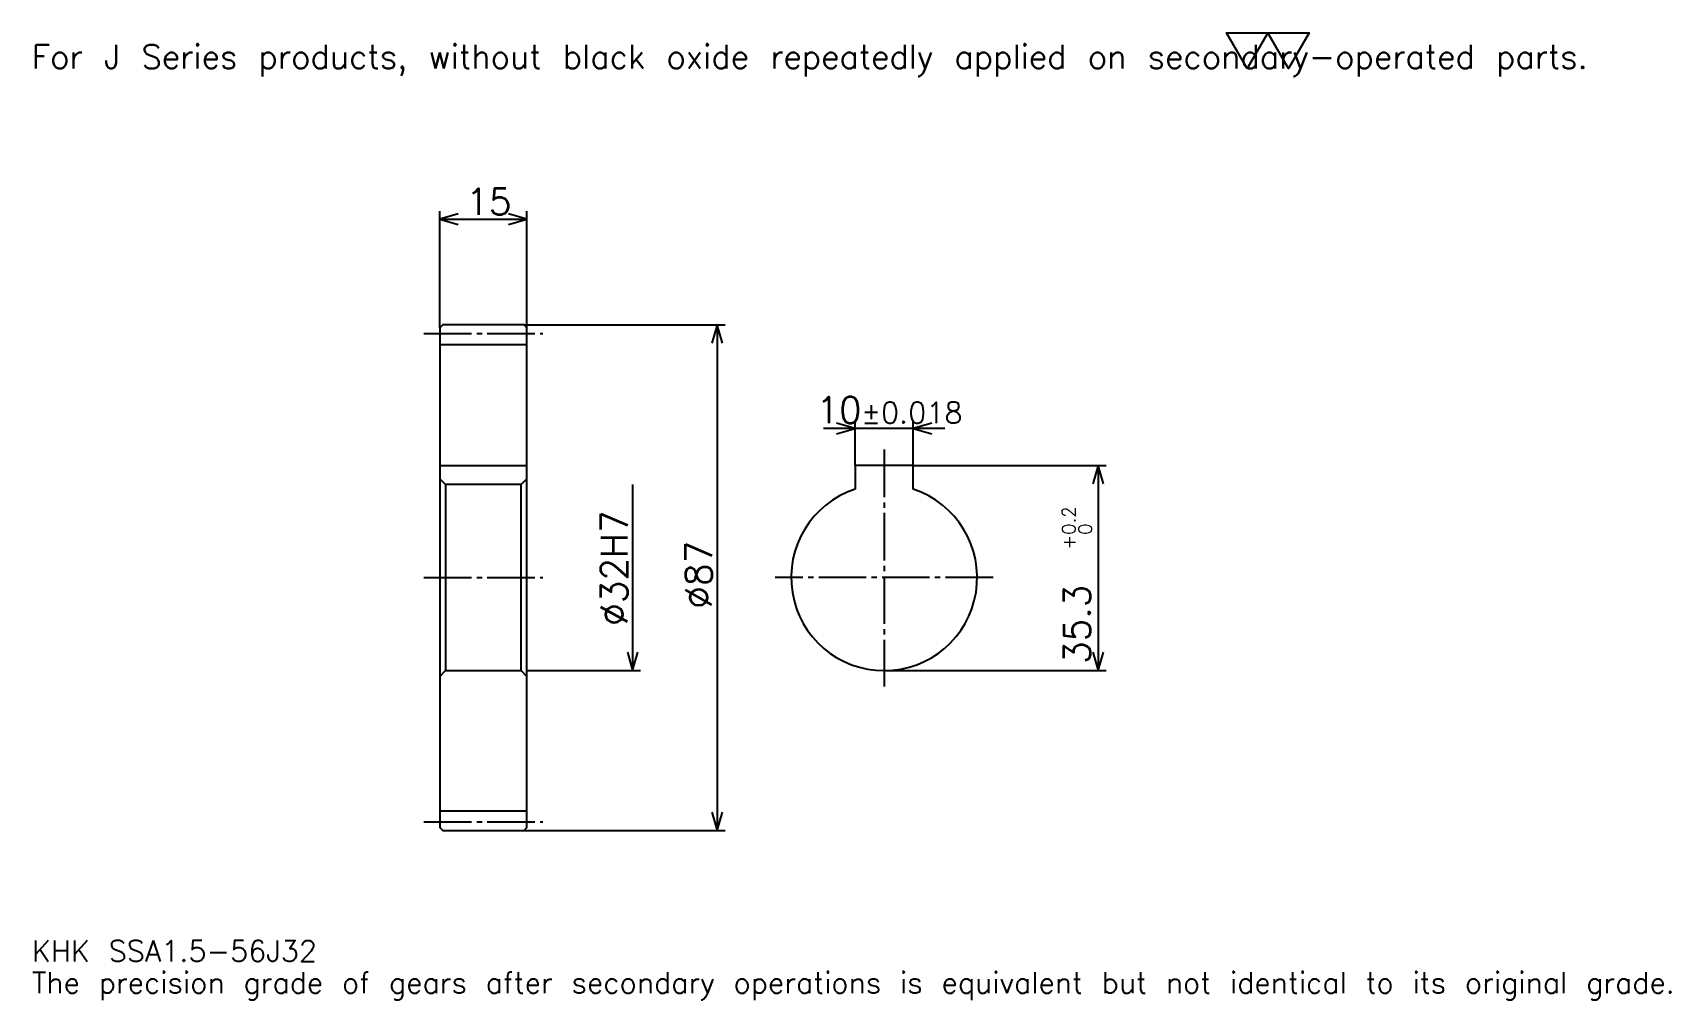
# Model space of a CAD drawing. Extents: x 9 to 291, y 3 to 170.
import ezdxf

# ---------------------------------------------------------------- set-up
doc = ezdxf.new("R2010")
doc.units = 0
doc.linetypes.add('DASHDOT', pattern=[10.907608, 8.180707, -0.908967, 0.908967, -0.908967])
doc.layers.get('0').update_dxf_attribs({"linetype": 'CONTINUOUS'})
doc.layers.add('DASHDOT', color=6, linetype='DASHDOT')
doc.styles.add('KANJI', font='TXT', dxfattribs={"bigfont": 'BIGFONT'})

msp = doc.modelspace()

# ---------------------------------------------------------------- linework, layer by layer
at = {"color": 5}
for p, q in [((79.259506, 119.529213), (79.259506, 139.072021)), ((94.259506, 119.529213), (94.259506, 139.072021)), ((79.259506, 137.708557), (94.259506, 137.708557)), ((79.259506, 119.029213), (79.259506, 119.529213)), ((93.759506, 119.529213), (94.259506, 119.529213)), ((94.259506, 119.529213), (128.345795, 119.529213)), ((94.259506, 119.029213), (94.259506, 119.529213)), ((126.98233, 119.529213), (126.98233, 32.529213)), ((166.161682, 101.691986), (145.254074, 101.691986)), ((150.707886, 95.329208), (150.707886, 103.055435)), ((160.707886, 95.329208), (160.707886, 103.055435)), ((160.707886, 95.329208), (193.885193, 95.329208)), ((192.521729, 95.329208), (192.521729, 60.029213)), ((112.438858, 92.029213), (112.438858, 60.029213)), ((94.259506, 60.029213), (113.802307, 60.029213)), ((155.707886, 60.029213), (193.885193, 60.029213)), ((93.759506, 32.529213), (94.259506, 32.529213)), ((94.259506, 32.529213), (128.345795, 32.529213))]:
    msp.add_line(p, q, dxfattribs=at)
at = {"color": 4}
for p, q in [((79.259506, 116.154213), (94.259506, 116.154213)), ((79.259506, 95.329208), (94.259506, 95.329208)), ((94.259506, 93.029213), (93.259506, 92.029213)), ((79.259506, 59.029213), (80.259506, 60.029213)), ((94.259506, 59.029213), (93.259506, 60.029213)), ((79.259506, 35.904213), (94.259506, 35.904213))]:
    msp.add_line(p, q, dxfattribs=at)
at = {"color": 7}
msp.add_lwpolyline([(218.152176, 163.614136), (214.607208, 169.758759), (228.787094, 169.758759), (225.242126, 163.614136), (221.697144, 169.758759), (218.152176, 163.614136)], dxfattribs=at)
at = {"color": 5}
for points in [[(82.440895, 138.617523), (79.259506, 137.708557), (82.440895, 136.799591)], [(91.078117, 136.799591), (94.259506, 137.708557), (91.078117, 138.617523)], [(127.891296, 116.347824), (126.98233, 119.529213), (126.073364, 116.347824)], [(147.526489, 100.78302), (150.707886, 101.691986), (147.526489, 102.600952)], [(163.889267, 102.600952), (160.707886, 101.691986), (163.889267, 100.78302)], [(193.430695, 92.147827), (192.521729, 95.329208), (191.612762, 92.147827)], [(111.529892, 63.210598), (112.438858, 60.029213), (113.347824, 63.210598)], [(191.612762, 63.210598), (192.521729, 60.029213), (193.430695, 63.210598)], [(126.073364, 35.710598), (126.98233, 32.529213), (127.891296, 35.710598)]]:
    msp.add_lwpolyline(points, dxfattribs=at)
at = {"color": 4}
for points in [[(79.259506, 59.029213), (79.259506, 33.029213), (79.759506, 32.529213), (93.759506, 32.529213), (94.259506, 33.029213), (94.259506, 119.029213), (93.759506, 119.529213), (79.759506, 119.529213), (79.259506, 119.029213), (79.259506, 59.029213)], [(79.259506, 93.029213), (80.259506, 92.029213), (80.259506, 60.029213), (93.259506, 60.029213), (93.259506, 92.029213), (80.259506, 92.029213)], [(160.707886, 91.227898), (160.707886, 95.329208), (150.707886, 95.329208), (150.707886, 91.227898)]]:
    msp.add_lwpolyline(points, dxfattribs=at)
msp.add_arc((155.707886, 76.029213), 16, 108.20995733, 71.79004267, dxfattribs=at)
at = {"layer": 'DASHDOT', "color": 7}
for p, q in [((76.5326, 118.029213), (96.986404, 118.029213)), ((155.707886, 98.056114), (155.707886, 57.302311)), ((76.5326, 76.029213), (96.986404, 76.029213)), ((174.434784, 76.029213), (136.980972, 76.029213)), ((76.5326, 34.029213), (96.986404, 34.029213))]:
    msp.add_line(p, q, dxfattribs=at)

# ---------------------------------------------------------------- texts
at = {"color": 7, "style": 'KANJI'}
for s, height, p in [('For J Series products, without black oxide repeatedly applied on secondary-operated parts.', 4.090353, (9.089674, 163.614136)), ('15', 4.544837, (83.805359, 138.43573)), ('10', 4.544837, (144.054016, 102.600952)), ('%%p0.018', 3.63587, (151.734222, 102.600952)), ('KHK SSA1.5-56J32', 3.63587, (9.089674, 9.998641)), ('The precision grade of gears after secondary operations is equivalent but not identical to its original grade.', 3.63587, (9.089674, 4.544837))]:
    msp.add_text(s, height=height, dxfattribs=at).set_placement(p)
for s, height, p in [('0.2', 2.272418, (188.613174, 83.407219)), ('%%c32H7', 4.544837, (111.529892, 67.734886)), ('0', 2.272418, (191.430969, 83.407219)), ('%%c87', 4.544837, (126.073364, 70.689026)), ('+', 2.272418, (188.613174, 80.862106)), ('35.3', 4.544837, (191.158295, 61.190254))]:
    msp.add_text(s, height=height, rotation=90, dxfattribs=at).set_placement(p)

doc.saveas('drawing.dxf')
